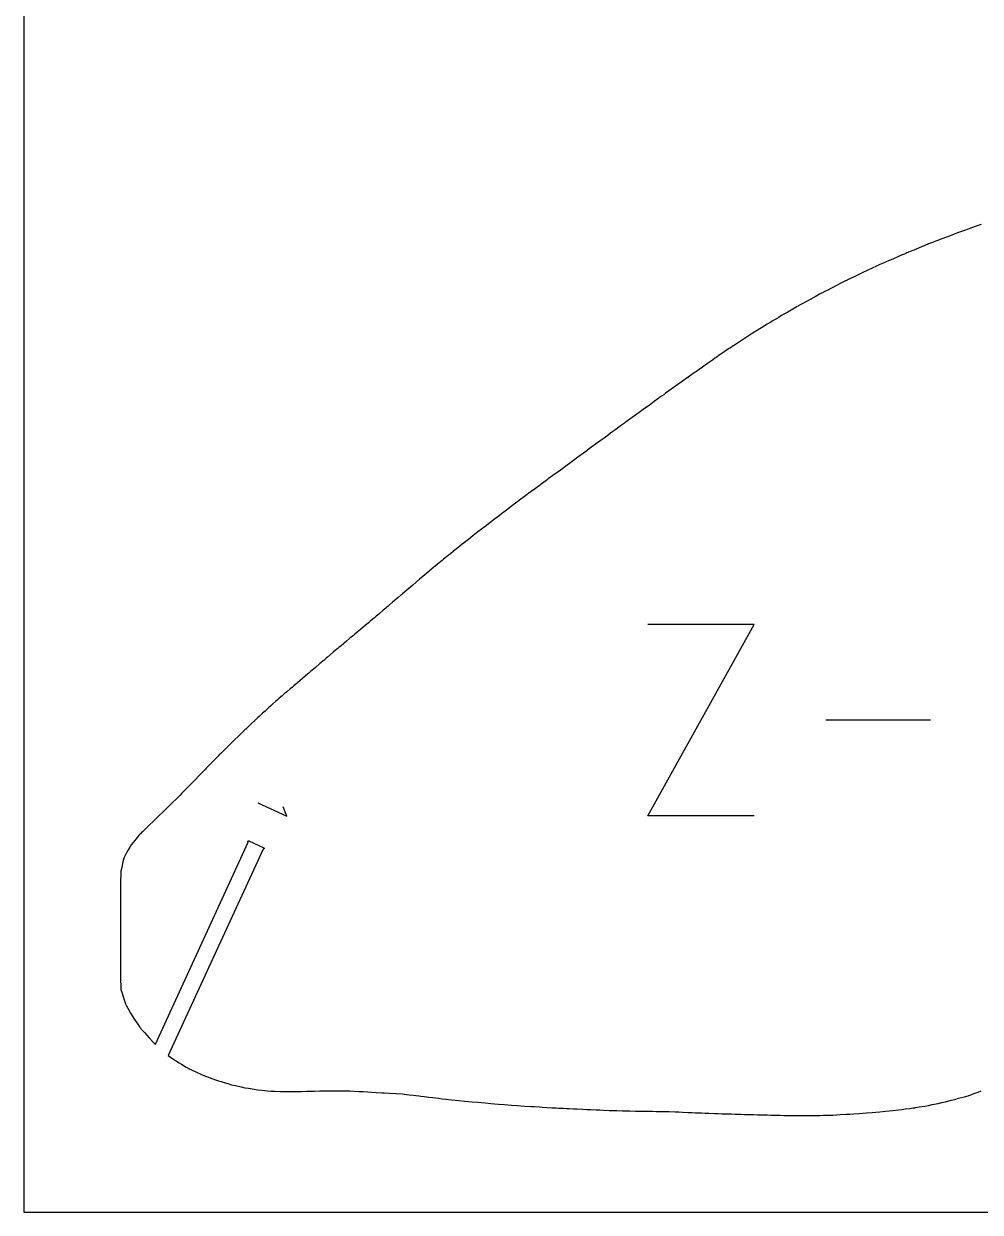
# Model space of a CAD drawing. Extents: x 0 to 560, y 0 to 480.
# Drawn here: x 0 to 67, y 0 to 83.2 of the extents above; entities that cross this region are included whole.
import ezdxf

# ---------------------------------------------------------------- set-up
doc = ezdxf.new("R2010")
doc.units = 0

msp = doc.modelspace()

# ---------------------------------------------------------------- linework, layer by layer
at = {"layer": 'annotation', "color": 1}
for p, q in [((43.700747, 27.750588), (51.137383, 41.143925)), ((51.137383, 41.143925), (43.700747, 41.143925)), ((63.484391, 34.447256), (56.161144, 34.447256)), ((16.38227, 28.650114), (18.417165, 27.713737)), ((18.417165, 27.713737), (18.172823, 28.374347)), ((51.137383, 27.750588), (43.700747, 27.750588))]:
    msp.add_line(p, q, dxfattribs=at)
at = {"layer": 'boundary', "color": 5}
for p, q in [((66.901885, 69.089158), (66.748975, 69.035482)), ((67.035882, 69.135768), (66.901885, 69.089158)), ((64.533528, 68.228873), (64.27375, 68.131881)), ((64.934683, 68.380143), (64.533528, 68.228873)), ((65.194461, 68.477135), (64.934683, 68.380143)), ((65.454239, 68.571143), (65.194461, 68.477135)), ((65.855393, 68.717997), (65.454239, 68.571143)), ((66.115171, 68.812006), (65.855393, 68.717997)), ((66.240953, 68.85637), (66.115171, 68.812006)), ((66.489198, 68.944508), (66.240953, 68.85637)), ((66.614979, 68.988872), (66.489198, 68.944508)), ((66.748975, 69.035482), (66.614979, 68.988872)), ((62.43233, 67.399828), (62.248083, 67.322464)), ((62.692107, 67.506299), (62.43233, 67.399828)), ((63.093262, 67.671071), (62.692107, 67.506299)), ((63.35304, 67.777543), (63.093262, 67.671071)), ((63.549675, 67.853486), (63.35304, 67.777543)), ((63.911855, 67.992218), (63.549675, 67.853486)), ((64.108491, 68.068161), (63.911855, 67.992218)), ((64.171633, 68.092575), (64.108491, 68.068161)), ((64.210608, 68.107468), (64.171633, 68.092575)), ((64.27375, 68.131881), (64.210608, 68.107468)), ((60.590908, 66.61218), (60.283534, 66.4777)), ((60.850686, 66.724181), (60.590908, 66.61218)), ((61.25184, 66.897915), (60.850686, 66.724181)), ((61.511618, 67.009916), (61.25184, 66.897915)), ((61.587149, 67.042051), (61.511618, 67.009916)), ((61.758315, 67.115315), (61.587149, 67.042051)), ((61.833846, 67.147451), (61.758315, 67.115315)), ((62.018094, 67.224815), (61.833846, 67.147451)), ((62.248083, 67.322464), (62.018094, 67.224815)), ((58.749488, 65.777072), (58.371191, 65.594744)), ((59.054033, 65.920032), (58.749488, 65.777072)), ((59.441398, 66.102793), (59.054033, 65.920032)), ((59.670197, 66.209992), (59.441398, 66.102793)), ((59.689385, 66.218365), (59.670197, 66.209992)), ((59.708572, 66.22674), (59.689385, 66.218365)), ((59.942045, 66.328843), (59.708572, 66.22674)), ((60.283534, 66.4777), (59.942045, 66.328843)), ((57.257298, 65.046298), (56.908066, 64.870837)), ((57.544682, 65.190677), (57.257298, 65.046298)), ((57.562946, 65.199845), (57.544682, 65.190677)), ((57.774293, 65.306029), (57.562946, 65.199845)), ((57.801535, 65.31958), (57.774293, 65.306029)), ((57.828776, 65.33313), (57.801535, 65.31958)), ((58.067411, 65.448046), (57.828776, 65.33313)), ((58.087661, 65.457803), (58.067411, 65.448046)), ((58.371191, 65.594744), (58.087661, 65.457803)), ((55.401216, 64.081948), (55.066645, 63.901515)), ((55.724281, 64.256847), (55.401216, 64.081948)), ((55.818613, 64.307564), (55.724281, 64.256847)), ((55.963007, 64.385319), (55.818613, 64.307564)), ((55.975181, 64.391774), (55.963007, 64.385319)), ((55.987355, 64.39823), (55.975181, 64.391774)), ((56.144025, 64.478637), (55.987355, 64.39823)), ((56.245648, 64.530804), (56.144025, 64.478637)), ((56.554673, 64.689459), (56.245648, 64.530804)), ((56.908066, 64.870837), (56.554673, 64.689459)), ((53.959709, 63.283971), (53.495759, 63.013852)), ((54.145934, 63.391619), (53.959709, 63.283971)), ((54.211236, 63.428114), (54.145934, 63.391619)), ((54.276538, 63.464609), (54.211236, 63.428114)), ((54.446988, 63.558716), (54.276538, 63.464609)), ((54.812057, 63.761083), (54.446988, 63.558716)), ((55.066645, 63.901515), (54.812057, 63.761083)), ((52.599625, 62.486601), (52.400358, 62.367359)), ((52.695471, 62.543897), (52.599625, 62.486601)), ((52.859403, 62.640878), (52.695471, 62.543897)), ((53.06129, 62.760694), (52.859403, 62.640878)), ((53.225222, 62.857675), (53.06129, 62.760694)), ((53.495759, 63.013852), (53.225222, 62.857675)), ((51.176783, 61.623187), (50.988748, 61.502875)), ((51.248527, 61.668443), (51.176783, 61.623187)), ((51.312061, 61.708358), (51.248527, 61.668443)), ((51.383803, 61.753613), (51.312061, 61.708358)), ((51.64358, 61.910839), (51.383803, 61.753613)), ((52.044734, 62.152837), (51.64358, 61.910839)), ((52.304513, 62.310063), (52.044734, 62.152837)), ((52.400358, 62.367359), (52.304513, 62.310063)), ((49.968932, 60.841942), (49.756868, 60.702477)), ((50.251028, 61.027685), (49.968932, 60.841942)), ((50.463091, 61.167151), (50.251028, 61.027685)), ((50.651127, 61.287463), (50.463091, 61.167151)), ((50.988748, 61.502875), (50.651127, 61.287463)), ((48.621671, 59.937891), (48.544953, 59.884562)), ((48.881449, 60.112525), (48.621671, 59.937891)), ((49.282604, 60.384739), (48.881449, 60.112525)), ((49.542382, 60.559373), (49.282604, 60.384739)), ((49.590097, 60.591188), (49.542382, 60.559373)), ((49.709154, 60.670661), (49.590097, 60.591188)), ((49.756868, 60.702477), (49.709154, 60.670661)), ((47.518013, 59.15966), (47.280661, 58.991385)), ((47.700961, 59.289989), (47.518013, 59.15966)), ((47.88402, 59.419438), (47.700961, 59.289989)), ((48.214103, 59.652318), (47.88402, 59.419438)), ((48.397162, 59.781766), (48.214103, 59.652318)), ((48.473881, 59.835094), (48.397162, 59.781766)), ((48.544953, 59.884562), (48.473881, 59.835094)), ((46.520472, 58.45083), (46.119317, 58.166071)), ((46.78025, 58.635155), (46.520472, 58.45083)), ((46.85708, 58.689947), (46.78025, 58.635155)), ((47.020883, 58.806264), (46.85708, 58.689947)), ((47.097715, 58.861055), (47.020883, 58.806264)), ((47.280661, 58.991385), (47.097715, 58.861055)), ((45.16944, 57.487443), (44.938829, 57.322866)), ((45.570484, 57.775768), (45.16944, 57.487443)), ((45.801094, 57.940345), (45.570484, 57.775768)), ((45.830261, 57.961006), (45.801094, 57.940345)), ((45.859538, 57.981746), (45.830261, 57.961006)), ((46.119317, 58.166071), (45.859538, 57.981746)), ((44.018119, 56.657877), (43.777073, 56.4819)), ((44.145259, 56.749807), (44.018119, 56.657877)), ((44.390294, 56.927705), (44.145259, 56.749807)), ((44.517435, 57.019634), (44.390294, 56.927705)), ((44.650072, 57.114835), (44.517435, 57.019634)), ((44.806192, 57.227665), (44.650072, 57.114835)), ((44.938829, 57.322866), (44.806192, 57.227665)), ((42.923217, 55.863676), (42.437343, 55.50895)), ((43.097408, 55.991211), (42.923217, 55.863676)), ((43.157497, 56.034324), (43.097408, 55.991211)), ((43.187446, 56.055811), (43.157497, 56.034324)), ((43.247535, 56.098924), (43.187446, 56.055811)), ((43.402133, 56.211494), (43.247535, 56.098924)), ((43.777073, 56.4819), (43.402133, 56.211494)), ((41.792039, 55.037486), (41.448981, 54.785216)), ((41.985033, 55.178213), (41.792039, 55.037486)), ((42.051817, 55.226793), (41.985033, 55.178213)), ((42.109913, 55.269358), (42.051817, 55.226793)), ((42.176697, 55.317938), (42.109913, 55.269358)), ((42.437343, 55.50895), (42.176697, 55.317938)), ((40.628608, 54.187921), (40.430889, 54.04324)), ((40.72422, 54.257503), (40.628608, 54.187921)), ((40.888386, 54.376553), (40.72422, 54.257503)), ((41.091822, 54.525438), (40.888386, 54.376553)), ((41.255987, 54.644489), (41.091822, 54.525438)), ((41.448981, 54.785216), (41.255987, 54.644489)), ((39.414566, 53.301701), (39.190866, 53.137442)), ((39.438511, 53.319247), (39.414566, 53.301701)), ((39.462457, 53.336792), (39.438511, 53.319247)), ((39.687342, 53.500547), (39.462457, 53.336792)), ((40.034259, 53.75436), (39.687342, 53.500547)), ((40.335277, 53.973658), (40.034259, 53.75436)), ((40.430889, 54.04324), (40.335277, 53.973658)), ((38.208592, 52.416082), (38.044172, 52.295196)), ((38.303948, 52.486158), (38.208592, 52.416082)), ((38.398497, 52.555571), (38.303948, 52.486158)), ((38.493855, 52.625647), (38.398497, 52.555571)), ((38.793872, 52.845834), (38.493855, 52.625647)), ((39.190866, 53.137442), (38.793872, 52.845834)), ((37.143902, 51.634263), (36.954988, 51.495371)), ((37.384229, 51.810352), (37.143902, 51.634263)), ((37.573142, 51.949244), (37.384229, 51.810352)), ((37.737565, 52.07013), (37.573142, 51.949244)), ((38.044172, 52.295196), (37.737565, 52.07013)), ((35.989412, 50.788848), (35.924862, 50.741533)), ((36.290198, 51.008338), (35.989412, 50.788848)), ((36.652434, 51.273818), (36.290198, 51.008338)), ((36.723297, 51.32577), (36.652434, 51.273818)), ((36.884124, 51.44342), (36.723297, 51.32577)), ((36.954988, 51.495371), (36.884124, 51.44342)), ((34.81101, 49.918808), (34.699736, 49.834514)), ((35.151632, 50.170958), (34.81101, 49.918808)), ((35.462208, 50.399877), (35.151632, 50.170958)), ((35.521745, 50.444037), (35.462208, 50.399877)), ((35.697918, 50.574661), (35.521745, 50.444037)), ((35.714821, 50.587234), (35.697918, 50.574661)), ((35.731724, 50.599808), (35.714821, 50.587234)), ((35.924862, 50.741533), (35.731724, 50.599808)), ((33.890303, 49.216714), (33.697376, 49.070674)), ((34.038803, 49.330452), (33.890303, 49.216714)), ((34.312579, 49.540212), (34.038803, 49.330452)), ((34.461082, 49.65395), (34.312579, 49.540212)), ((34.572359, 49.738244), (34.461082, 49.65395)), ((34.699736, 49.834514), (34.572359, 49.738244)), ((32.636695, 48.260938), (32.309277, 48.010625)), ((32.969592, 48.515266), (32.636695, 48.260938)), ((33.036442, 48.566133), (32.969592, 48.515266)), ((33.187751, 48.682373), (33.036442, 48.566133)), ((33.254602, 48.733239), (33.187751, 48.682373)), ((33.447531, 48.87928), (33.254602, 48.733239)), ((33.697376, 49.070674), (33.447531, 48.87928)), ((31.801811, 47.619968), (31.449376, 47.347832)), ((32.048879, 47.811913), (31.801811, 47.619968)), ((32.049282, 47.812221), (32.048879, 47.811913)), ((32.049686, 47.812529), (32.049282, 47.812221)), ((32.309277, 48.010625), (32.049686, 47.812529)), ((30.693265, 46.753822), (30.380421, 46.503709)), ((30.866225, 46.891818), (30.693265, 46.753822)), ((30.953043, 46.96038), (30.866225, 46.891818)), ((31.041353, 47.030054), (30.953043, 46.96038)), ((31.128171, 47.098616), (31.041353, 47.030054)), ((31.449376, 47.347832), (31.128171, 47.098616)), ((29.61002, 45.882883), (29.395176, 45.706737)), ((29.718447, 45.971108), (29.61002, 45.882883)), ((29.869798, 46.09289), (29.718447, 45.971108)), ((30.05611, 46.243931), (29.869798, 46.09289)), ((30.207461, 46.365713), (30.05611, 46.243931)), ((30.380421, 46.503709), (30.207461, 46.365713)), ((28.548503, 45.006466), (28.418407, 44.897372)), ((28.600871, 45.050397), (28.548503, 45.006466)), ((28.808281, 45.22195), (28.600871, 45.050397)), ((29.079338, 45.446959), (28.808281, 45.22195)), ((29.286747, 45.618512), (29.079338, 45.446959)), ((29.395176, 45.706737), (29.286747, 45.618512)), ((27.477491, 44.102382), (27.445329, 44.075077)), ((27.509649, 44.129687), (27.477491, 44.102382)), ((27.718769, 44.306438), (27.509649, 44.129687)), ((28.076858, 44.608927), (27.718769, 44.306438)), ((28.36604, 44.853441), (28.076858, 44.608927)), ((28.418407, 44.897372), (28.36604, 44.853441)), ((26.524616, 43.291448), (26.483741, 43.256647)), ((26.817349, 43.540669), (26.524616, 43.291448)), ((27.232828, 43.894091), (26.817349, 43.540669)), ((27.445329, 44.075077), (27.232828, 43.894091)), ((25.517676, 42.433927), (25.432391, 42.361574)), ((25.603908, 42.507236), (25.517676, 42.433927)), ((25.82281, 42.693705), (25.603908, 42.507236)), ((26.208845, 43.022507), (25.82281, 42.693705)), ((26.427748, 43.208976), (26.208845, 43.022507)), ((26.468623, 43.243777), (26.427748, 43.208976)), ((26.483741, 43.256647), (26.468623, 43.243777)), ((24.549846, 41.614237), (24.390671, 41.480186)), ((24.683198, 41.726868), (24.549846, 41.614237)), ((24.856743, 41.874015), (24.683198, 41.726868)), ((25.172613, 42.141119), (24.856743, 41.874015)), ((25.346161, 42.288266), (25.172613, 42.141119)), ((25.432391, 42.361574), (25.346161, 42.288266)), ((23.579702, 40.798436), (23.343586, 40.600324)), ((23.762484, 40.951916), (23.579702, 40.798436)), ((23.888914, 41.058214), (23.762484, 40.951916)), ((24.130895, 41.261257), (23.888914, 41.058214)), ((24.257323, 41.367555), (24.130895, 41.261257)), ((24.390671, 41.480186), (24.257323, 41.367555)), ((22.599155, 39.974963), (22.219945, 39.657531)), ((22.841774, 40.179283), (22.599155, 39.974963)), ((22.91877, 40.243843), (22.841774, 40.179283)), ((23.083809, 40.382285), (22.91877, 40.243843)), ((23.160805, 40.446844), (23.083809, 40.382285)), ((23.343586, 40.600324), (23.160805, 40.446844)), ((21.673248, 39.197445), (21.264724, 38.852999)), ((21.921066, 39.407049), (21.673248, 39.197445)), ((21.978812, 39.455258), (21.921066, 39.407049)), ((22.005963, 39.477924), (21.978812, 39.455258)), ((22.063714, 39.526134), (22.005963, 39.477924)), ((22.219945, 39.657531), (22.063714, 39.526134)), ((20.735578, 38.403576), (20.42194, 38.137006)), ((20.801806, 38.459941), (20.735578, 38.403576)), ((20.972776, 38.605423), (20.801806, 38.459941)), ((20.986565, 38.617162), (20.972776, 38.605423)), ((21.000353, 38.628901), (20.986565, 38.617162)), ((21.174401, 38.776439), (21.000353, 38.628901)), ((21.264724, 38.852999), (21.174401, 38.776439)), ((19.695582, 37.51943), (19.353604, 37.230235)), ((19.890256, 37.684713), (19.695582, 37.51943)), ((19.955362, 37.740185), (19.890256, 37.684713)), ((20.014538, 37.790362), (19.955362, 37.740185)), ((20.079642, 37.845835), (20.014538, 37.790362)), ((20.42194, 38.137006), (20.079642, 37.845835)), ((18.656711, 36.636037), (18.387781, 36.40877)), ((18.806271, 36.764004), (18.656711, 36.636037)), ((18.91649, 36.858498), (18.806271, 36.764004)), ((19.048717, 36.970457), (18.91649, 36.858498)), ((19.158935, 37.064952), (19.048717, 36.970457)), ((19.353604, 37.230235), (19.158935, 37.064952)), ((17.737827, 35.843291), (17.628046, 35.74564)), ((17.887826, 35.975104), (17.737827, 35.843291)), ((18.088224, 36.148992), (17.887826, 35.975104)), ((18.238221, 36.280804), (18.088224, 36.148992)), ((18.387781, 36.40877), (18.238221, 36.280804)), ((16.891669, 35.084707), (16.713744, 34.922581)), ((17.139585, 35.308725), (16.891669, 35.084707)), ((17.317514, 35.470851), (17.139585, 35.308725)), ((17.427291, 35.568504), (17.317514, 35.470851)), ((17.628046, 35.74564), (17.427291, 35.568504)), ((15.924004, 34.185998), (15.728539, 34.001871)), ((16.201337, 34.446248), (15.924004, 34.185998)), ((16.396803, 34.630376), (16.201337, 34.446248)), ((16.478654, 34.706026), (16.396803, 34.630376)), ((16.631893, 34.846931), (16.478654, 34.706026)), ((16.713744, 34.922581), (16.631893, 34.846931)), ((14.978016, 33.279521), (14.772947, 33.08116)), ((15.271014, 33.562489), (14.978016, 33.279521)), ((15.476087, 33.760848), (15.271014, 33.562489)), ((15.540404, 33.822266), (15.476087, 33.760848)), ((15.664227, 33.940452), (15.540404, 33.822266)), ((15.728539, 34.001871), (15.664227, 33.940452)), ((14.347723, 32.662351), (14.047558, 32.366759)), ((14.555382, 32.86866), (14.347723, 32.662351)), ((14.610086, 32.922129), (14.555382, 32.86866)), ((14.71824, 33.02769), (14.610086, 32.922129)), ((14.772947, 33.08116), (14.71824, 33.02769)), ((13.432743, 31.748294), (13.135191, 31.447277)), ((13.634672, 31.955833), (13.432743, 31.748294)), ((13.686789, 32.008073), (13.634672, 31.955833)), ((13.787779, 32.108211), (13.686789, 32.008073)), ((13.839896, 32.160449), (13.787779, 32.108211)), ((14.047558, 32.366759), (13.839896, 32.160449)), ((12.522534, 30.812831), (12.235454, 30.518378)), ((12.713961, 31.012182), (12.522534, 30.812831)), ((12.771812, 31.072609), (12.713961, 31.012182)), ((12.875414, 31.179311), (12.771812, 31.072609)), ((12.933268, 31.239739), (12.875414, 31.179311)), ((13.135191, 31.447277), (12.933268, 31.239739)), ((11.79325, 30.061684), (11.608084, 29.872423)), ((11.8616, 30.132202), (11.79325, 30.061684)), ((11.975674, 30.248513), (11.8616, 30.132202)), ((12.044027, 30.319029), (11.975674, 30.248513)), ((12.235454, 30.518378), (12.044027, 30.319029)), ((10.87254, 29.129804), (10.687804, 28.945377)), ((10.947153, 29.205155), (10.87254, 29.129804)), ((11.065592, 29.322967), (10.947153, 29.205155)), ((11.140202, 29.398316), (11.065592, 29.322967)), ((11.325368, 29.587578), (11.140202, 29.398316)), ((11.608084, 29.872423), (11.325368, 29.587578)), ((10.026873, 28.29401), (9.951829, 28.219914)), ((10.139658, 28.403511), (10.026873, 28.29401)), ((10.214701, 28.477607), (10.139658, 28.403511)), ((10.399434, 28.662035), (10.214701, 28.477607)), ((10.687804, 28.945377), (10.399434, 28.662035)), ((9.197941, 27.489793), (9.1005, 27.397162)), ((9.267326, 27.556895), (9.197941, 27.489793)), ((9.457721, 27.742578), (9.267326, 27.556895)), ((9.761435, 28.034232), (9.457721, 27.742578)), ((9.951829, 28.219914), (9.761435, 28.034232)), ((8.316515, 26.636185), (8.252806, 26.571507)), ((8.512582, 26.828861), (8.316515, 26.636185)), ((8.835048, 27.137384), (8.512582, 26.828861)), ((9.031119, 27.330059), (8.835048, 27.137384)), ((9.1005, 27.397162), (9.031119, 27.330059)), ((7.681392, 25.910576), (7.521216, 25.715477)), ((7.950227, 26.235998), (7.681392, 25.910576)), ((8.110402, 26.4311), (7.950227, 26.235998)), ((8.174114, 26.495776), (8.110402, 26.4311)), ((8.252806, 26.571507), (8.174114, 26.495776)), ((9.212801, 11.761191), (15.717817, 25.89762)), ((15.688756, 25.94497), (15.693297, 25.963943)), ((15.691821, 25.925703), (15.688756, 25.94497)), ((15.702026, 25.909076), (15.691821, 25.925703)), ((15.693297, 25.963943), (15.704753, 25.979734)), ((15.717817, 25.89762), (15.702026, 25.909076)), ((15.704753, 25.979734), (15.72138, 25.989939)), ((15.72138, 25.989939), (15.740647, 25.993005)), ((15.740647, 25.993005), (15.75962, 25.988463)), ((15.75962, 25.988463), (16.800687, 25.509407)), ((7.141265, 25.05318), (7.058702, 24.88796)), ((7.189698, 25.146377), (7.141265, 25.05318)), ((7.289298, 25.312958), (7.189698, 25.146377)), ((7.421616, 25.548894), (7.289298, 25.312958)), ((7.521216, 25.715477), (7.421616, 25.548894)), ((16.758884, 25.418563), (10.115091, 10.980549)), ((16.777858, 25.414022), (16.758884, 25.418563)), ((16.797124, 25.417087), (16.777858, 25.414022)), ((16.813751, 25.427292), (16.797124, 25.417087)), ((16.800687, 25.509407), (16.816478, 25.49795)), ((16.825207, 25.443084), (16.813751, 25.427292)), ((16.816478, 25.49795), (16.826683, 25.481323)), ((16.829748, 25.462057), (16.825207, 25.443084)), ((16.826683, 25.481323), (16.829748, 25.462057)), ((6.859283, 24.133832), (6.796825, 23.874056)), ((6.947811, 24.534986), (6.859283, 24.133832)), ((7.010267, 24.794764), (6.947811, 24.534986)), ((7.058702, 24.88796), (7.010267, 24.794764)), ((6.791412, 23.614277), (6.78162, 23.213121)), ((6.796825, 23.874056), (6.791412, 23.614277)), ((6.773661, 22.693567), (6.770049, 22.292412)), ((6.776207, 22.953343), (6.773661, 22.693567)), ((6.78162, 23.213121), (6.776207, 22.953343)), ((6.770049, 22.292412), (6.7675, 22.032632)), ((6.7675, 22.032632), (6.767695, 21.772854)), ((6.767695, 21.772854), (6.76799, 21.371701)), ((6.76799, 21.371701), (6.768183, 21.111925)), ((6.768183, 21.111925), (6.768376, 20.852145)), ((6.768376, 20.852145), (6.768677, 20.450989)), ((6.768677, 20.450989), (6.768872, 20.191211)), ((6.768872, 20.191211), (6.769067, 19.931435)), ((6.769067, 19.931435), (6.769365, 19.53028)), ((6.769365, 19.53028), (6.769556, 19.270501)), ((6.769556, 19.270501), (6.769754, 19.010724)), ((6.769754, 19.010724), (6.770058, 18.609571)), ((6.770058, 18.609571), (6.770253, 18.349793)), ((6.770253, 18.349793), (6.770447, 18.090014)), ((6.770447, 18.090014), (6.770754, 17.688859)), ((6.770754, 17.688859), (6.77095, 17.429083)), ((6.77095, 17.429083), (6.771673, 17.169303)), ((6.771673, 17.169303), (6.773601, 16.768147)), ((6.773601, 16.768147), (6.774324, 16.508369)), ((6.774324, 16.508369), (6.781263, 16.248593)), ((6.781263, 16.248593), (6.798247, 15.847438)), ((6.798247, 15.847438), (6.805185, 15.587659)), ((6.805185, 15.587659), (6.880874, 15.327881)), ((6.880874, 15.327881), (7.016782, 14.926727)), ((7.016782, 14.926727), (7.092477, 14.666951)), ((7.092477, 14.666951), (7.127004, 14.59054)), ((7.127004, 14.59054), (7.155173, 14.535291)), ((7.155173, 14.535291), (7.189698, 14.458879)), ((7.189698, 14.458879), (7.287269, 14.275511)), ((7.287269, 14.275511), (7.483407, 13.929605)), ((7.483407, 13.929605), (7.580974, 13.746238)), ((7.580974, 13.746238), (7.75692, 13.49042)), ((7.75692, 13.49042), (7.988645, 13.156138)), ((7.988645, 13.156138), (8.110403, 12.979895)), ((8.110403, 12.979895), (8.169003, 12.902713)), ((8.169003, 12.902713), (8.227599, 12.825527)), ((8.227599, 12.825527), (8.446015, 12.580893)), ((8.446015, 12.580893), (8.787287, 12.196591)), ((8.787287, 12.196591), (9.031119, 11.926923)), ((9.031119, 11.926923), (9.042105, 11.915871)), ((9.042105, 11.915871), (9.053089, 11.90482)), ((9.053089, 11.90482), (9.1583, 11.810204)), ((9.1583, 11.810204), (9.212801, 11.761191)), ((10.115091, 10.980549), (10.28183, 10.863887)), ((10.28183, 10.863887), (10.619645, 10.627874)), ((10.619645, 10.627874), (10.87254, 10.45133)), ((10.87254, 10.45133), (11.042486, 10.354725)), ((11.042486, 10.354725), (11.378063, 10.159999)), ((11.378063, 10.159999), (11.548011, 10.063396)), ((11.548011, 10.063396), (11.637839, 10.016237)), ((11.637839, 10.016237), (11.703417, 9.980408)), ((11.703417, 9.980408), (11.793251, 9.933249)), ((11.793251, 9.933249), (12.053027, 9.819915)), ((12.053027, 9.819915), (12.454181, 9.642006)), ((12.454181, 9.642006), (12.713961, 9.52867)), ((12.713961, 9.52867), (12.991738, 9.429305)), ((12.991738, 9.429305), (13.421283, 9.276076)), ((13.421283, 9.276076), (13.634672, 9.199873)), ((13.634672, 9.199873), (13.731569, 9.17128)), ((13.731569, 9.17128), (13.82847, 9.142688)), ((13.82847, 9.142688), (14.028726, 9.081889)), ((14.028726, 9.081889), (14.297457, 9.003728)), ((14.297457, 9.003728), (14.555382, 8.924735)), ((14.555382, 8.924735), (14.815158, 8.863989)), ((14.815158, 8.863989), (15.21631, 8.775566)), ((15.21631, 8.775566), (15.476087, 8.714818)), ((15.476087, 8.714818), (15.735866, 8.673973)), ((15.735866, 8.673973), (16.137023, 8.614439)), ((16.137023, 8.614439), (16.396803, 8.573594)), ((16.396803, 8.573594), (16.656579, 8.544058)), ((16.656579, 8.544058), (17.057734, 8.50606)), ((17.057734, 8.50606), (17.317513, 8.476524)), ((17.317513, 8.476524), (17.57729, 8.46678)), ((17.57729, 8.46678), (17.978443, 8.460524)), ((17.978443, 8.460524), (18.238221, 8.450783)), ((18.238221, 8.450783), (18.490661, 8.448624)), ((18.490661, 8.448624), (18.977647, 8.455395)), ((18.977647, 8.455395), (19.158935, 8.454667)), ((19.158935, 8.454667), (19.426871, 8.456088)), ((19.426871, 8.456088), (19.811704, 8.467045)), ((19.811704, 8.467045), (20.079642, 8.468136)), ((20.079642, 8.468136), (20.347304, 8.475783)), ((20.347304, 8.475783), (20.732695, 8.489655)), ((20.732695, 8.489655), (21.000353, 8.497408)), ((21.000353, 8.497408), (21.265478, 8.496503)), ((21.265478, 8.496503), (21.655939, 8.499365)), ((21.655939, 8.499365), (21.921066, 8.498359)), ((21.921066, 8.498359), (22.197511, 8.495315)), ((22.197511, 8.495315), (22.565328, 8.494743)), ((22.565328, 8.494743), (22.841774, 8.491566)), ((22.841774, 8.491566), (23.133885, 8.478265)), ((23.133885, 8.478265), (23.470377, 8.456062)), ((23.470377, 8.456062), (23.762484, 8.443136)), ((23.762484, 8.443136), (24.087127, 8.422136)), ((24.087127, 8.422136), (24.358557, 8.400947)), ((24.358557, 8.400947), (24.683198, 8.380676)), ((24.683198, 8.380676), (25.063398, 8.363257)), ((25.063398, 8.363257), (25.223703, 8.355232)), ((25.223703, 8.355232), (25.603908, 8.338097)), ((25.603908, 8.338097), (26.05497, 8.311406)), ((66.513195, 8.299616), (66.822631, 8.408924)), ((66.822631, 8.408924), (67.035882, 8.486564)), ((26.05497, 8.311406), (26.080946, 8.309941)), ((26.080946, 8.309941), (26.524616, 8.284007)), ((26.524616, 8.284007), (26.789014, 8.248326)), ((26.789014, 8.248326), (26.987453, 8.221975)), ((26.987453, 8.221975), (27.28744, 8.184621)), ((27.28744, 8.184621), (27.445329, 8.166244)), ((27.445329, 8.166244), (27.683845, 8.139075)), ((27.683845, 8.139075), (27.795026, 8.12544)), ((27.795026, 8.12544), (28.023647, 8.095684)), ((28.023647, 8.095684), (28.36604, 8.055952)), ((28.36604, 8.055952), (28.625818, 8.026835)), ((28.625818, 8.026835), (29.026971, 7.975175)), ((29.026971, 7.975175), (29.286747, 7.946058)), ((29.286747, 7.946058), (29.546527, 7.919837)), ((29.546527, 7.919837), (29.947683, 7.87191)), ((29.947683, 7.87191), (30.207461, 7.845691)), ((30.207461, 7.845691), (30.467237, 7.822313)), ((30.467237, 7.822313), (30.868392, 7.783697)), ((30.868392, 7.783697), (31.128171, 7.760319)), ((31.128171, 7.760319), (31.387949, 7.736522)), ((31.387949, 7.736522), (31.789103, 7.698183)), ((31.789103, 7.698183), (32.048879, 7.674387)), ((32.048879, 7.674387), (32.308659, 7.650679)), ((32.308659, 7.650679), (32.709815, 7.609669)), ((32.709815, 7.609669), (32.969592, 7.585961)), ((32.969592, 7.585961), (33.229369, 7.564558)), ((33.229369, 7.564558), (33.630523, 7.52986)), ((33.630523, 7.52986), (33.890303, 7.508456)), ((33.890303, 7.508456), (34.150081, 7.491347)), ((34.150081, 7.491347), (34.551234, 7.461754)), ((63.35304, 7.477575), (63.612818, 7.534593)), ((63.612818, 7.534593), (64.013972, 7.618546)), ((64.013972, 7.618546), (64.27375, 7.675564)), ((64.27375, 7.675564), (64.533528, 7.738632)), ((64.533528, 7.738632), (64.934683, 7.837173)), ((64.934683, 7.837173), (65.194461, 7.90024)), ((65.194461, 7.90024), (65.454239, 7.974525)), ((65.454239, 7.974525), (65.855394, 8.083359)), ((65.855394, 8.083359), (66.115171, 8.157642)), ((66.115171, 8.157642), (66.161699, 8.174006)), ((66.161699, 8.174006), (66.253417, 8.205609)), ((66.253417, 8.205609), (66.299945, 8.221974)), ((66.299945, 8.221974), (66.513195, 8.299616)), ((34.551234, 7.461754), (34.81101, 7.444642)), ((34.81101, 7.444642), (35.060149, 7.430056)), ((35.060149, 7.430056), (35.53663, 7.402214)), ((35.53663, 7.402214), (35.731724, 7.390788)), ((35.731724, 7.390788), (36.086823, 7.370192)), ((36.086823, 7.370192), (36.29733, 7.358041)), ((36.29733, 7.358041), (36.652434, 7.337372)), ((36.652434, 7.337372), (36.977541, 7.318664)), ((36.977541, 7.318664), (37.279247, 7.301264)), ((37.279247, 7.301264), (37.465106, 7.29059)), ((37.465106, 7.29059), (37.573142, 7.284365)), ((37.573142, 7.284365), (37.775144, 7.274899)), ((37.775144, 7.274899), (38.017563, 7.262619)), ((38.017563, 7.262619), (38.189059, 7.253486)), ((38.189059, 7.253486), (38.493855, 7.239437)), ((38.493855, 7.239437), (38.753633, 7.228074)), ((38.753633, 7.228074), (39.154788, 7.20989)), ((39.154788, 7.20989), (39.414566, 7.198526)), ((39.414566, 7.198526), (39.674344, 7.187416)), ((39.674344, 7.187416), (40.075498, 7.169436)), ((40.075498, 7.169436), (40.335276, 7.158327)), ((40.335276, 7.158327), (40.595054, 7.148524)), ((40.595054, 7.148524), (40.996209, 7.131198)), ((40.996209, 7.131198), (41.255987, 7.121394)), ((41.255987, 7.121394), (41.515765, 7.114821)), ((41.515765, 7.114821), (41.91692, 7.104525)), ((41.91692, 7.104525), (42.176698, 7.097953)), ((42.176698, 7.097953), (42.436475, 7.092826)), ((42.436475, 7.092826), (42.83763, 7.085707)), ((42.83763, 7.085707), (43.097408, 7.08058)), ((43.097408, 7.08058), (43.357186, 7.07598)), ((43.357186, 7.07598), (43.758341, 7.069063)), ((43.758341, 7.069063), (44.018119, 7.064464)), ((44.018119, 7.064464), (44.277896, 7.060677)), ((44.277896, 7.060677), (44.67905, 7.05515)), ((44.67905, 7.05515), (44.938829, 7.051362)), ((44.938829, 7.051362), (45.198607, 7.041358)), ((45.198607, 7.041358), (45.599761, 7.029679)), ((45.599761, 7.029679), (45.859538, 7.019678)), ((45.859538, 7.019678), (46.119317, 7.007171)), ((46.119317, 7.007171), (46.520472, 6.984568)), ((46.520472, 6.984568), (46.78025, 6.97206)), ((46.78025, 6.97206), (47.040027, 6.962762)), ((47.040027, 6.962762), (47.441182, 6.946976)), ((47.441182, 6.946976), (47.700961, 6.937676)), ((47.700961, 6.937676), (47.960739, 6.928502)), ((47.960739, 6.928502), (48.361893, 6.912676)), ((48.361893, 6.912676), (48.621671, 6.903501)), ((48.621671, 6.903501), (48.881449, 6.896194)), ((48.881449, 6.896194), (49.282604, 6.884158)), ((49.282604, 6.884158), (49.542382, 6.87685)), ((49.542382, 6.87685), (49.80216, 6.870277)), ((49.80216, 6.870277), (50.203314, 6.859214)), ((50.203314, 6.859214), (50.463091, 6.852638)), ((50.463091, 6.852638), (50.722869, 6.846259)), ((50.722869, 6.846259), (51.124025, 6.835668)), ((51.124025, 6.835668), (51.383803, 6.829289)), ((51.383803, 6.829289), (51.64358, 6.821375)), ((51.64358, 6.821375), (52.044734, 6.809055)), ((52.044734, 6.809055), (52.304513, 6.801139)), ((52.304513, 6.801139), (52.564291, 6.795187)), ((52.564291, 6.795187), (52.965445, 6.783882)), ((52.965445, 6.783882), (53.225222, 6.777928)), ((53.225222, 6.777928), (53.485001, 6.774932)), ((53.485001, 6.774932), (53.886156, 6.770494)), ((53.886156, 6.770494), (54.145934, 6.7675)), ((54.145934, 6.7675), (54.405712, 6.76849)), ((54.405712, 6.76849), (54.806867, 6.76894)), ((54.806867, 6.76894), (55.066645, 6.769932)), ((55.066645, 6.769932), (55.326423, 6.774939)), ((55.326423, 6.774939), (55.727577, 6.778882)), ((55.727577, 6.778882), (55.987355, 6.783891)), ((55.987355, 6.783891), (56.247133, 6.792398)), ((56.247133, 6.792398), (56.648288, 6.804858)), ((56.648288, 6.804858), (56.908066, 6.813366)), ((56.908066, 6.813366), (57.167844, 6.830216)), ((57.167844, 6.830216), (57.568999, 6.854926)), ((57.568999, 6.854926), (57.828776, 6.871774)), ((57.828776, 6.871774), (58.088554, 6.890914)), ((58.088554, 6.890914), (58.489709, 6.921179)), ((58.489709, 6.921179), (58.749488, 6.940319)), ((58.749488, 6.940319), (59.009265, 6.960076)), ((59.009265, 6.960076), (59.410419, 6.991544)), ((59.410419, 6.991544), (59.670197, 7.0113)), ((59.670197, 7.0113), (59.929976, 7.033344)), ((59.929976, 7.033344), (60.33113, 7.066439)), ((60.33113, 7.066439), (60.590908, 7.088482)), ((60.590908, 7.088482), (60.850686, 7.120126)), ((60.850686, 7.120126), (61.25184, 7.16597)), ((61.25184, 7.16597), (61.511618, 7.197616)), ((61.511618, 7.197616), (61.737121, 7.229332)), ((61.737121, 7.229332), (62.040418, 7.269548)), ((62.040418, 7.269548), (62.265921, 7.301264)), ((62.265921, 7.301264), (62.300196, 7.305855)), ((62.300196, 7.305855), (62.398054, 7.318855)), ((62.398054, 7.318855), (62.43233, 7.323446)), ((62.43233, 7.323446), (62.692107, 7.367899)), ((62.692107, 7.367899), (63.093262, 7.433122)), ((63.093262, 7.433122), (63.35304, 7.477575))]:
    msp.add_line(p, q, dxfattribs=at)
at = {"layer": 'frame', "color": 5}
for p, q in [((0, 480), (0, 0)), ((0, 0), (560, 0))]:
    msp.add_line(p, q, dxfattribs=at)

doc.saveas('drawing.dxf')
